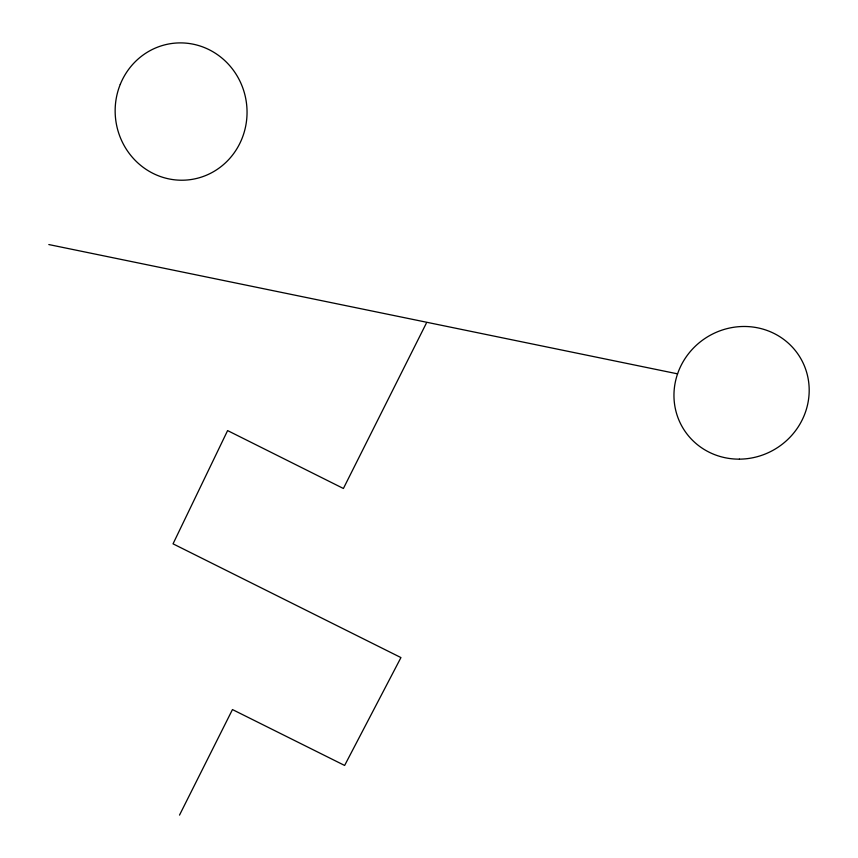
<?xml version="1.0" encoding="UTF-8"?>
<svg xmlns="http://www.w3.org/2000/svg" width="858" height="858" viewBox="0 0 858 858"><rect width="100%" height="100%" fill="white"/><g stroke="black" fill="none" stroke-linecap="round" stroke-linejoin="round"><path stroke-width="1.29" d="M179.515 815.1L232.464 709.566L344.626 765.454L400.943 657.582L173.037 543.833L227.606 430.587L343.404 488.481L426.329 323.219M48.809 244.551L677.573 373.852M120.281 84.341A68.715 65.916 82.9 0 0 189.404 179.762A68.715 65.916 82.9 0 0 233.612 70.57A68.715 65.916 82.9 0 0 120.281 84.341M739.424 459.148A68.404 65.519 -31.8 0 0 801.179 359.266A68.404 65.519 -31.8 0 0 684.126 360.028A68.404 65.519 -31.8 0 0 739.424 459.148"/></g></svg>
